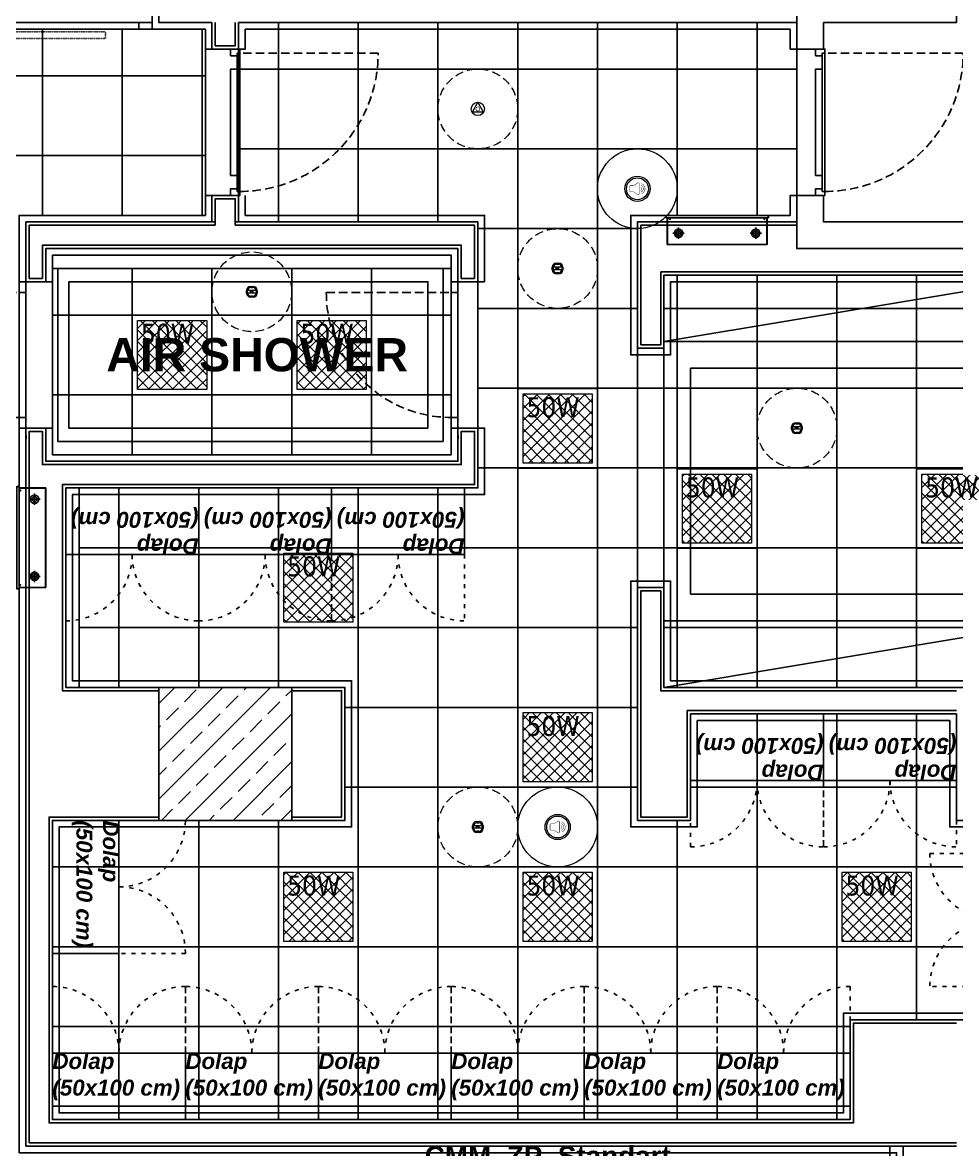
# Model space of a CAD drawing. Header units: centimetres. Extents: x 405564 to 502064, y 46284 to 60634.
# Drawn here: x 483047 to 483750, y 54185 to 55033 of the extents above; entities that cross this region are included whole.
import ezdxf
from ezdxf import colors
from ezdxf.entities.mleader import LeaderData, LeaderLine
from ezdxf.enums import TextEntityAlignment as Align
from ezdxf.math import Vec2, Vec3

# ---------------------------------------------------------------- set-up
doc = ezdxf.new("R2010")
doc.units = ezdxf.units.CM
for name, pattern in [('3+1_3b$0$DASHED', [0.25, 0.125, -0.125]), ('ACAD_ISO03W100', [30, 12, -18]), ('DOT', [0.25, 0, -0.25]), ('HIDDEN', [9.525, 6.35, -3.175])]:
    doc.linetypes.add(name, pattern=pattern)
doc.layers.get('0').update_dxf_attribs({"color": 8, "lineweight": 9})
for name, color, linetype in [('---___EB_draft03_cihazlar', 8, 'Continuous'), ('0-KRCN-ASMATAVAN-130426', 8, 'Continuous'), ('AS_DUV_ALCIPAN_YANGINA-SUYA DAYANIMLI', 8, 'Continuous'), ('AS_DUV_GAZBETON', 8, 'Continuous'), ('AS_DUV_TEMIZ ODA PANELI', 8, 'Continuous'), ('AS_GOR', 8, 'Continuous'), ('AS_GOR_UZAK2', 8, 'Continuous'), ('AS_KAPI_CAM', 8, 'Continuous'), ('AS_KAPI_POZ', 8, 'Continuous'), ('AS_KAPI_SAC', 8, 'Continuous'), ('AS_TA_BETONARME', 5, 'Continuous'), ('AS_TA_TARAMA', 8, 'Continuous'), ('AS_TEFR_CIHAZ', 8, 'Continuous'), ('AS_TEFR_ELK PANO', 8, 'Continuous'), ('AS_TEFR_MEK_YANGIN DOLAP TIP1 STANDART', 8, 'Continuous'), ('AS_TEFR_MOB', 8, 'Continuous'), ('AS_YAZI', 8, 'Continuous'), ('AS_YAZI_ELEKTRIK', 8, 'Continuous')]:
    doc.layers.add(name, color=color, linetype=linetype)
doc.layers.add('0-KRCN-AYDINLATMA-130426', color=8, linetype='Continuous', lineweight=9)
doc.layers.add('0-KRCN-MİMARİ-220526', color=8, linetype='Continuous', lineweight=9)
doc.styles.add('2', font='arial.ttf', dxfattribs={"width": 0.9, "height": 200})
doc.styles.add('Kalin02', font='arialbd.ttf')
doc.styles.add('OLC-50', font='romans.shx', dxfattribs={"width": 0.5, "height": 0.15})
doc.styles.add('OLCU', font='romanstw.shx', dxfattribs={"width": 0.6})
doc.styles.get("Standard").update_dxf_attribs({"font": 'timesi.ttf'})
doc.styles.add('TAHOMA', font='tahoma.ttf')

# ---------------------------------------------------------------- blocks, each defined once
blk = doc.blocks.new('50W 60x60 cm  SIVA ALTI LED ARMATÜR')
at = {"layer": '0-KRCN-AYDINLATMA-130426'}
h = blk.add_hatch(dxfattribs=at)
h.set_pattern_fill('ANSI37', color=256, scale=0.2)
h.paths.add_polyline_path([(-2.6, 2.594), (2.6, 2.594), (2.6, -2.606), (-2.6, -2.606)])
for points in [[(-3, 2.994), (3, 2.994), (3, -3.007), (-3, -3.007)], [(-2.6, 2.594), (2.6, 2.594), (2.6, -2.606), (-2.6, -2.606)]]:
    blk.add_lwpolyline(points, close=True, dxfattribs=at)
at = {"layer": '0-KRCN-AYDINLATMA-130426', "insert": (-2.35, 2.344), "char_height": 1.5, "attachment_point": 1, "style": 'TAHOMA'}
blk.add_mtext_dynamic_manual_height_columns('{\\fTahoma|b0|i0|c162|p34;50W}', width=1.5, gutter_width=1.25, heights=[0], dxfattribs=at)
blk = doc.blocks.new('ABB 6131-21-24-500')
at = {"layer": '0-KRCN-AYDINLATMA-130426'}
for p, q in [((-4.01, -1), (-4.01, 1)), ((3.2, 0.99), (-3.19, 0.99)), ((-3.19, -0.84), (-3.19, 0.76)), ((-1.01, 4), (0.99, 4)), ((-1.01, -0.92), (-1.01, 0.99)), ((-0.8, 3.16), (0.8, 3.16)), ((0.97, -0.92), (0.97, 0.99)), ((3.2, 0.76), (3.2, -0.84)), ((3.99, 1), (3.99, -1)), ((3.2, -0.92), (-3.19, -0.92)), ((0.99, -4), (-1.01, -4)), ((0.8, -3.23), (-0.8, -3.23))]:
    blk.add_line(p, q, dxfattribs=at)
at = {"layer": '0-KRCN-AYDINLATMA-130426', "linetype": 'HIDDEN'}
blk.add_circle((0, 0), 30, dxfattribs=at)
at = {"layer": '0-KRCN-AYDINLATMA-130426'}
for centre, radius in [((-0.53, 0), 0.0887), ((0, 0), 0.16), ((0.52, 0), 0.0887)]:
    blk.add_circle(centre, radius, dxfattribs=at)
for centre, radius, start, end in [((-1.01, 1), 3, 90, 180), ((-0.8, 0.76), 2.4, 90, 180), ((0.8, 0.76), 2.4, 0, 90), ((0.99, 1), 3, 0, 90), ((-1.01, -1), 3, 180, 270), ((-0.8, -0.84), 2.4, 180, 270), ((0.8, -0.84), 2.4, 270, 0), ((0.99, -1), 3, 270, 0)]:
    blk.add_arc(centre, radius, start, end, dxfattribs=at)
blk = doc.blocks.new('ABB 6131-31-24-500')
at = {"layer": '0-KRCN-AYDINLATMA-130426'}
for p, q in [((-4.01, -0.97), (-4.01, 1.04)), ((3.23, 1.03), (-3.19, 1.03)), ((-3.19, -0.8), (-3.19, 0.8)), ((-1, 4.05), (1, 4.05)), ((-1, -0.89), (-1, 1.03)), ((-0.78, 3.21), (0.82, 3.21)), ((0.99, -0.89), (0.99, 1.03)), ((3.23, 0.8), (3.23, -0.8)), ((4.01, 1.04), (4.01, -0.97)), ((3.23, -0.89), (-3.19, -0.89)), ((1, -3.98), (-1, -3.98)), ((0.82, -3.21), (-0.78, -3.21))]:
    blk.add_line(p, q, dxfattribs=at)
at = {"layer": '0-KRCN-AYDINLATMA-130426', "linetype": 'HIDDEN'}
blk.add_circle((0.01, 0.03), 30, dxfattribs=at)
at = {"layer": '0-KRCN-AYDINLATMA-130426'}
for centre, radius in [((-0.52, 0.03), 0.089), ((0.01, 0.03), 0.16), ((0.53, 0.03), 0.089)]:
    blk.add_circle(centre, radius, dxfattribs=at)
for centre, radius, start, end in [((-1, 1.04), 3.01, 90, 180), ((-0.78, 0.8), 2.41, 90, 180), ((0.82, 0.8), 2.41, 0, 90), ((1, 1.04), 3.01, 0, 90), ((-1, -0.97), 3.01, 180, 270), ((-0.78, -0.8), 2.41, 180, 270), ((0.82, -0.8), 2.41, 270, 0), ((1, -0.97), 3.01, 270, 0)]:
    blk.add_arc(centre, radius, start, end, dxfattribs=at)
blk = doc.blocks.new('AST-OD-OD')
at = {"layer": '0-KRCN-AYDINLATMA-130426'}
for p, q in [((0.31, 5), (-4.02, -2.5)), ((4.64, -2.5), (0.31, 5)), ((4.64, -2.5), (-4.02, -2.5))]:
    blk.add_line(p, q, dxfattribs=at)
at = {"layer": '0-KRCN-AYDINLATMA-130426', "linetype": 'HIDDEN'}
blk.add_circle((0.31, 0), 30, dxfattribs=at)
at = {"layer": '0-KRCN-AYDINLATMA-130426'}
blk.add_circle((0.31, 0), 5, dxfattribs=at)
at = {"layer": '0-KRCN-AYDINLATMA-130426', "style": '2'}
blk.add_text('O', height=3.43, dxfattribs=at).set_placement((0.31, 0), align=Align.MIDDLE)
blk = doc.blocks.new('ASMA TAVA TİPİ HOPARLÖR')
at = {"layer": '0-KRCN-AYDINLATMA-130426', "const_width": 0.317}
blk.add_lwpolyline([(0.27, -4.41, 0.598176), (1.25, -3.88), (1.25, 3.88, 0.598176), (0.27, 4.41), (-2.7, 2.45, -0.147433), (-3.05, 2.34), (-5.09, 2.34, 0.414214), (-5.72, 1.71), (-5.72, -1.71, 0.414214), (-5.09, -2.34), (-3.05, -2.34, -0.147433), (-2.7, -2.45)], format="xyb", close=True, dxfattribs=at)
for points in [[(2.41, 1.29, -0.601398), (2.41, -1.29)], [(2.8, 2.51, -0.658812), (2.8, -2.51)], [(3.19, 3.72, -0.680488), (3.19, -3.72)]]:
    blk.add_lwpolyline(points, format="xyb", dxfattribs=at)
at = {"layer": '0-KRCN-AYDINLATMA-130426'}
blk.add_circle((0, 0), 30, dxfattribs=at)
at = {"layer": '0-KRCN-AYDINLATMA-130426', "ltscale": 0.1}
for radius in [9.5, 8.23]:
    blk.add_circle((0, 0), radius, dxfattribs=at)
blk = doc.blocks.new('G$C546873DE')
at = {"layer": '0-KRCN-AYDINLATMA-130426'}
for name, p in [('AST-OD-OD', (12825.37, 7833.55)), ('ASMA TAVA TİPİ HOPARLÖR', (12945.68, 7773.55)), ('ABB 6131-21-24-500', (12885.68, 7713.55)), ('ABB 6131-21-24-500', (12655.68, 7696.05)), ('ABB 6131-21-24-500', (13065.69, 7593.55)), ('ABB 6131-31-24-500', (12825.67, 7293.51)), ('ASMA TAVA TİPİ HOPARLÖR', (12885.68, 7293.56))]:
    blk.add_blockref(name, p, dxfattribs=at)
at = {"layer": '0-KRCN-AYDINLATMA-130426', "xscale": 10, "yscale": 10, "zscale": 10}
for p in [(12595.68, 7648.6), (12715.68, 7648.6), (12885.67, 7593.34), (13005.56, 7533.02), (13185.56, 7533.02), (12705.68, 7473.62), (12885.68, 7353.62), (12705.68, 7233.6), (12885.68, 7233.62), (13125.68, 7233.6)]:
    blk.add_blockref('50W 60x60 cm  SIVA ALTI LED ARMATÜR', p, dxfattribs=at)
blk = doc.blocks.new('CMM (Zeiss Prismo-Standart)')
at = {"layer": '---___EB_draft03_cihazlar'}
h = blk.add_hatch(dxfattribs=at)
h.set_pattern_fill('ANSI31', color=1, scale=5)
h.paths.add_polyline_path([(238638.66, -44049.17), (238638.66, -43869.17), (238918.66, -43869.17), (238918.66, -44049.17)])
at = {"layer": '---___EB_draft03_cihazlar', "color": 1, "linetype": '3+1_3b$0$DASHED', "ltscale": 150}
blk.add_lwpolyline([(238603.66, -44104.17), (238603.66, -43814.17), (238953.66, -43814.17), (238953.66, -44104.17), (238603.66, -44104.17)], dxfattribs=at)
at = {"layer": '---___EB_draft03_cihazlar', "color": 1, "const_width": 5}
blk.add_lwpolyline([(238638.66, -43869.17), (238638.66, -44049.17)], dxfattribs=at)
at = {"layer": '---___EB_draft03_cihazlar', "color": 1}
blk.add_lwpolyline([(238638.66, -44049.17), (238638.66, -43869.17), (238918.66, -43869.17), (238918.66, -44049.17), (238638.66, -44049.17)], dxfattribs=at)
at = {"layer": '---___EB_draft03_cihazlar', "insert": (238603.66, -43814.17), "char_height": 15, "attachment_point": 1, "style": 'Kalin02'}
blk.add_mtext_dynamic_manual_height_columns('CMM_ZP_Standart', width=588.2143, gutter_width=750, heights=[89.27], dxfattribs=at)
blk = doc.blocks.new('A.9_cihazlar')
at = {"layer": '---___EB_draft03_cihazlar'}
blk.add_blockref('CMM (Zeiss Prismo-Standart)', (-239053.66, 45869.17), dxfattribs=at)
blk = doc.blocks.new('dolap-1')
at = {"layer": 'AS_TEFR_MOB'}
blk.add_lwpolyline([(17626.9, 8006.67), (17676.9, 8006.67), (17676.9, 8106.67), (17626.9, 8106.67)], close=True, dxfattribs=at)
at = {"layer": 'AS_TEFR_MOB', "linetype": 'ACAD_ISO03W100', "ltscale": 0.25}
blk.add_lwpolyline([(17676.9, 8106.67), (17726.9, 8106.67, -0.414214), (17676.9, 8056.67, -0.414214), (17726.9, 8006.67), (17676.9, 8006.67)], format="xyb", dxfattribs=at)
at = {"layer": 'AS_TEFR_MOB', "ltscale": 200, "insert": (17676.9, 8106.67), "char_height": 12, "attachment_point": 1, "rotation": 270, "style": 'Kalin02'}
blk.add_mtext_dynamic_manual_height_columns('{\\fSwis721 BT|b1|i1|c162|p34;Dolap \\P(50x100 cm)}', width=590.7316, gutter_width=750, heights=[137.08], dxfattribs=at)
blk = doc.blocks.new('OPK-temizoda-panel-00')
at = {"layer": 'AS_DUV_TEMIZ ODA PANELI'}
for points in [[(4445, -1755), (5155, -1755), (5155, -1645), (4555, -1645), (4555, -55), (8045, -55), (8045, -1645), (7445, -1645), (7445, -1755), (7485, -1755), (7485, -1770), (7490, -1770), (7490, -1750), (7450, -1750), (7450, -1650), (8050, -1650), (8050, -50), (4550, -50)], [(7510, -1880), (7510, -1900), (7690, -1900), (7690, -1945), (7695, -1945)], [(7515, -1880), (7515, -1895), (7695, -1895), (7695, -1945)], [(8130, -2250), (7830, -2250), (7830, -2175), (7810, -2175), (7810, -2350), (7850, -2350), (7850, -2270), (8050, -2270), (8050, -2350)], [(8130, -2500), (7970, -2500), (7970, -2575), (7370, -2575), (7370, -2350), (7590, -2350), (7590, -2250), (7380, -2250), (7380, -2100), (7690, -2100), (7690, -2055), (7695, -2055), (7695, -2105), (7385, -2105), (7385, -2245), (7595, -2245), (7595, -2355), (7375, -2355), (7375, -2570), (7965, -2570), (7965, -2495), (8125, -2495)], [(8125, -2355), (8045, -2355), (8045, -2275), (7855, -2275), (7855, -2355), (7805, -2355), (7805, -2170), (7835, -2170), (7835, -2245), (8125, -2245)]]:
    blk.add_lwpolyline(points, dxfattribs=at)
for points in [[(7930, -1770), (7930, -1750), (7510, -1750), (7510, -1770), (7515, -1770), (7515, -1755), (7925, -1755), (7925, -1770)], [(7490, -1880), (7490, -1900), (7350, -1900), (7350, -1945), (7345, -1945), (7345, -1895), (7485, -1895), (7485, -1880)], [(8125, -2010), (8125, -1945), (7835, -1945), (7835, -2000), (7805, -2000), (7805, -1895), (7925, -1895), (7925, -1880), (7930, -1880), (7930, -1900), (7810, -1900), (7810, -1995), (7830, -1995), (7830, -1940), (8130, -1940), (8130, -2010)], [(7370, -1925), (7670, -1925), (7670, -1945), (7675, -1945), (7675, -1920), (7365, -1920), (7365, -1945), (7370, -1945)], [(7145, -2880), (7145, -4600), (7550, -4600), (7550, -4680), (8010, -4680), (8010, -2595), (7350, -2595), (7350, -2055), (7345, -2055), (7345, -2600), (8005, -2600), (8005, -4675), (7555, -4675), (7555, -4595), (7150, -4595), (7150, -2875), (7100, -2875), (7100, -4720), (7105, -4720), (7105, -2880)], [(7370, -2055), (7365, -2055), (7365, -2080), (7675, -2080), (7675, -2055), (7670, -2055), (7670, -2075), (7370, -2075)]]:
    blk.add_lwpolyline(points, close=True, dxfattribs=at)
blk = doc.blocks.new('_Dot')
at = {"color": 0, "linetype": 'ByBlock', "lineweight": -2}
blk.add_line((-0.5, 0), (-1, 0), dxfattribs=at)
at = {"color": 0, "linetype": 'ByBlock', "const_width": 0.5}
blk.add_lwpolyline([(-0.25, 0, 1), (0.25, 0, 1)], format="xyb", close=True, dxfattribs=at)
blk = doc.blocks.new('YANGIN DOLAP TIP1 75X100X20 PLAN')
blk.add_wipeout([(0, -22), (38.28, -22), (38.36, -21.98), (38.44, -21.94), (38.48, -21.86), (38.5, -21.78), (38.5, -20.22), (38.48, -20.14), (38.44, -20.06), (38.36, -20.02), (38.28, -20), (37.5, -20), (37.5, 0), (0, 0), (-37.5, 0), (-37.5, -20), (-38.28, -20), (-38.36, -20.02), (-38.44, -20.06), (-38.48, -20.14), (-38.5, -20.22), (-38.5, -21.78), (-38.48, -21.86), (-38.44, -21.94), (-38.36, -21.98), (-38.28, -22)])
for p, q in [((-29, -4.25), (-29, -12.75)), ((29, -4.25), (29, -12.75)), ((-24.75, -8.5), (-33.25, -8.5)), ((24.75, -8.5), (33.25, -8.5)), ((37.5, -20), (-37.5, -20))]:
    blk.add_line(p, q)
blk.add_lwpolyline([(37.5, 0), (-37.5, 0), (-37.5, -20), (-35.38, -20), (-35.38, -18.8), (-35.5, -18.8), (-35.5, -19.88), (-37.38, -19.88), (-37.38, -0.12), (37.38, -0.12), (37.38, -19.88), (35.5, -19.88), (35.5, -18.8), (35.38, -18.8), (35.38, -20), (37.5, -20)], close=True)
blk.add_lwpolyline([(-37.5, -20), (-38.28, -20, 0.414214), (-38.5, -20.22), (-38.5, -21.78, 0.414214), (-38.28, -22), (38.28, -22, 0.414214), (38.5, -21.78), (38.5, -20.22, 0.414214), (38.28, -20), (37.5, -20), (37.5, -20.12), (38.28, -20.12, -0.414214), (38.38, -20.22), (38.38, -21.78, -0.414214), (38.28, -21.88), (-38.28, -21.88, -0.414214), (-38.38, -21.78), (-38.38, -20.22, -0.414214), (-38.28, -20.12), (-37.5, -20.12)], format="xyb", close=True)
for centre, radius in [((-29, -8.5), 3.15), ((-29, -8.5), 1.85), ((29, -8.5), 3.15), ((29, -8.5), 1.85)]:
    blk.add_circle(centre, radius)
blk = doc.blocks.new('*U606')
at = {"color": 0}
for p, q in [((130, 0), (10, 0)), ((480, 0), (360, 0)), ((10, -5), (130, -5)), ((360, -5), (480, -5))]:
    blk.add_line(p, q, dxfattribs=at)
for points in [[(0, 0), (0, -5), (10, -5), (10, 0)], [(130, 0), (130, -5), (140, -5), (140, 0)], [(350, 0), (350, -5), (360, -5), (360, 0)], [(480, 0), (480, -5), (490, -5), (490, 0)]]:
    blk.add_lwpolyline(points, close=True, dxfattribs=at)
at = {"style": 'OLCU', "width": 0.45, "flags": 1}
for tag, p in [('C-ICI-CNO', (15, -80)), ('C-DIVISYON1', (15, -105)), ('C-BOSLUK', (15, -130)), ('C-DIVISYON2', (15, -155))]:
    blk.add_attdef(tag, text='', height=20, dxfattribs=at).set_placement(p, align=Align.MIDDLE_LEFT)
at = {"color": 0, "style": 'OLCU', "width": 0.5, "flags": 1}
for tag, p in [('C-REZ1', (15, -215)), ('C-REZ2', (15, -240))]:
    blk.add_attdef(tag, text='', height=17.5, dxfattribs=at).set_placement(p, align=Align.MIDDLE_LEFT)
at = {"layer": 'AS_KAPI_POZ', "style": 'OLC-50', "width": 0.5}
blk.add_attdef('C-NO', text='', height=8, rotation=90, dxfattribs=at).set_placement((10, 5), align=Align.TOP_LEFT)
at = {"layer": 'AS_KAPI_POZ', "style": 'OLCU', "width": 0.45}
for tag, p in [('POZ+GEN-C', (50, 15)), ('YUK-C', (50, -20))]:
    blk.add_attdef(tag, text='', height=20, dxfattribs=at).set_placement(p, align=Align.MIDDLE_CENTER)
blk = doc.blocks.new('*U626')
for p, q in [((-30, -17), (65, -17)), ((65, -22), (-30, -22)), ((240, -17), (145, -17)), ((145, -22), (240, -22))]:
    blk.add_line(p, q)
for points in [[(5, -15), (0, -15), (0, -10), (5, -10)], [(205, -15), (210, -15), (210, -10), (205, -10)], [(-30, -22), (-35, -22), (-35, -17), (-30, -17)], [(70, -22), (65, -22), (65, -17), (70, -17)], [(140, -22), (145, -22), (145, -17), (140, -17)], [(240, -22), (245, -22), (245, -17), (240, -17)]]:
    blk.add_lwpolyline(points, close=True)
at = {"linetype": 'DOT'}
for points in [[(-35, -22), (-105, -22), (-105, -17), (-35, -17)], [(245, -22), (315, -22), (315, -17), (245, -17)]]:
    blk.add_lwpolyline(points, close=True, dxfattribs=at)
at = {"color": 3, "style": 'OLCU', "width": 0.5, "flags": 1}
for tag, p in [('K-DIVISYON', (-80, -85)), ('K-PBAR', (105, -85)), ('K-KAPITIP', (-80, -335))]:
    blk.add_attdef(tag, p, '', height=17.5, dxfattribs=at)
at = {"color": 5, "true_color": 0x0505ff, "style": 'OLCU', "width": 0.5, "flags": 1}
for tag, p in [('K-NEREDEN-NO', (-80, -110)), ('K-NEREYE-NO', (-80, -185)), ('K-DUVARTIP', (-80, -285)), ('K-ACILISYON', (-80, -310))]:
    blk.add_attdef(tag, p, '', height=17.5, dxfattribs=at)
at = {"color": 1, "true_color": 0xfa0000, "style": 'OLCU', "width": 0.5, "flags": 1}
for tag, p in [('K-IZLENEBILIRLIK', (105, -110)), ('K-TEKMELIK', (105, -135)), ('K-KONTROLTIPNEREDEN', (-80, -160)), ('K-BAND', (105, -160)), ('K-MENFEZ', (105, -210)), ('K-KONTROLTIPNEREYE', (-80, -235)), ('K-PENCERE', (105, -235)), ('K-KILITTIP', (-80, -260)), ('K-NOT-AS-MIMARI1', (105, -285)), ('K-NOT-ELEKTRIK', (105, -335)), ('K-NOT-YANGIN', (105, -360)), ('K-ACMAKAPAMASISTEMI', (-80, -385)), ('K-NOT-ISLETME', (105, -385)), ('K-YANGIN', (-80, -435))]:
    blk.add_attdef(tag, p, '', height=17.5, dxfattribs=at)
at = {"color": 220, "true_color": 0xf113d4, "style": 'OLCU', "width": 0.5, "flags": 1}
for tag, p in [('K-NEREDEN-AD', (-80, -135)), ('K-NEREYE-AD', (-80, -210))]:
    blk.add_attdef(tag, p, '', height=17.5, dxfattribs=at)
at = {"color": 0, "style": 'OLCU', "width": 0.5, "flags": 1}
for tag, p in [('K-TAMACILIRLIK', (105, -185)), ('K-NOT-AS-MIMARI2', (105, -310)), ('K-KASATIP', (-80, -360)), ('K-KURSUN', (-80, -410))]:
    blk.add_attdef(tag, p, '', height=17.5, dxfattribs=at)
at = {"color": 252, "style": 'OLCU', "width": 0.5, "flags": 1}
for tag, p in [('K-REZ1', (105, -435)), ('K-REZ2', (105, -460)), ('K-REZ3', (105, -485)), ('K-REZ4', (105, -510)), ('K-REZ5', (105, -535))]:
    blk.add_attdef(tag, p, '', height=17.5, dxfattribs=at)
at = {"layer": 'AS_KAPI_POZ', "style": 'OLCU', "width": 0.45}
for tag, p in [('YUK', (105, 23)), ('POZ+GEN', (105, -17))]:
    blk.add_attdef(tag, text='', height=20, dxfattribs=at).set_placement(p, align=Align.MIDDLE_CENTER)
at = {"layer": 'AS_KAPI_POZ', "color": 251, "style": 'OLCU', "width": 0.45, "flags": 1}
blk.add_attdef('K-DUVAR(CM)', text='', height=6, dxfattribs=at).set_placement((-5, -7.5), align=Align.MIDDLE_RIGHT)
at = {"layer": 'AS_KAPI_POZ', "style": 'OLCU', "width": 0.5}
blk.add_attdef('K-NO', text='', height=8, rotation=90, dxfattribs=at).set_placement((0, -26), align=Align.TOP_LEFT)
blk = doc.blocks.new('*U641')
at = {"color": 0, "linetype": 'HIDDEN', "lineweight": -2}
blk.add_line((3, 105), (3, 1), dxfattribs=at)
at = {"color": 0, "lineweight": -2}
for points in [[(-2, 0), (0, 0), (0, 1), (3, 1), (3, -1), (5, -1), (5, -6), (0, -6), (0, -25)], [(112, 0), (110, 0), (110, 1), (107, 1), (107, -1), (105, -1), (105, -6), (110, -6), (110, -25)], [(15, -1), (15, -6), (95, -6), (95, -1)]]:
    blk.add_lwpolyline(points, dxfattribs=at)
blk.add_lwpolyline([(0, 1), (0, 0)])
blk.add_lwpolyline([(3, 1), (3, -1), (107, -1), (107, 1)], close=True, dxfattribs=at)
at = {"color": 0, "linetype": 'HIDDEN', "lineweight": -2}
blk.add_arc((3, 1), 104, 360, 90, dxfattribs=at)
at = {"color": 3, "style": 'OLCU', "width": 0.5, "flags": 1}
for tag, p in [('K-DIVISYON', (-80, -95)), ('K-PBAR', (105, -95)), ('K-KAPITIP', (-80, -345))]:
    blk.add_attdef(tag, p, '', height=17.5, dxfattribs=at)
at = {"color": 5, "true_color": 0x0505ff, "style": 'OLCU', "width": 0.5, "flags": 1}
for tag, p in [('K-NEREDEN-NO', (-80, -120)), ('K-NEREYE-NO', (-80, -195)), ('K-DUVARTIP', (-80, -295)), ('K-ACILISYON', (-80, -320))]:
    blk.add_attdef(tag, p, '', height=17.5, dxfattribs=at)
at = {"color": 1, "true_color": 0xfa0000, "style": 'OLCU', "width": 0.5, "flags": 1}
for tag, p in [('K-IZLENEBILIRLIK', (105, -120)), ('K-TEKMELIK', (105, -145)), ('K-KONTROLTIPNEREDEN', (-80, -170)), ('K-BAND', (105, -170)), ('K-MENFEZ', (105, -220)), ('K-KONTROLTIPNEREYE', (-80, -245)), ('K-PENCERE', (105, -245)), ('K-KILITTIP', (-80, -270)), ('K-NOT-AS-MIMARI1', (105, -295)), ('K-NOT-ELEKTRIK', (105, -345)), ('K-NOT-YANGIN', (105, -370)), ('K-ACMAKAPAMASISTEMI', (-80, -395)), ('K-NOT-ISLETME', (105, -395)), ('K-YANGIN', (-80, -445))]:
    blk.add_attdef(tag, p, '', height=17.5, dxfattribs=at)
at = {"color": 220, "true_color": 0xf113d4, "style": 'OLCU', "width": 0.5, "flags": 1}
for tag, p in [('K-NEREDEN-AD', (-80, -145)), ('K-NEREYE-AD', (-80, -220))]:
    blk.add_attdef(tag, p, '', height=17.5, dxfattribs=at)
at = {"color": 0, "style": 'OLCU', "width": 0.5, "flags": 1}
for tag, p in [('K-TAMACILIRLIK', (105, -195)), ('K-NOT-AS-MIMARI2', (105, -320)), ('K-KASATIP', (-80, -370)), ('K-KURSUN', (-80, -420))]:
    blk.add_attdef(tag, p, '', height=17.5, dxfattribs=at)
at = {"color": 252, "style": 'OLCU', "width": 0.5, "flags": 1}
for tag, p in [('K-REZ1', (105, -445)), ('K-REZ2', (105, -470)), ('K-REZ3', (105, -495)), ('K-REZ4', (105, -520)), ('K-REZ5', (105, -545))]:
    blk.add_attdef(tag, p, '', height=17.5, dxfattribs=at)
at = {"layer": 'AS_KAPI_POZ', "style": 'OLCU', "width": 0.45}
for tag, p in [('POZ+GEN', (55, 16.5)), ('YUK', (55, -21.5))]:
    blk.add_attdef(tag, text='', height=20, dxfattribs=at).set_placement(p, align=Align.MIDDLE_CENTER)
at = {"layer": 'AS_KAPI_POZ', "style": 'OLCU', "width": 0.5}
blk.add_attdef('K-NO', text='', height=8, rotation=90, dxfattribs=at).set_placement((6, 3), align=Align.TOP_LEFT)
at = {"layer": 'AS_KAPI_POZ', "color": 251, "style": 'OLCU', "width": 0.45}
blk.add_attdef('K-DUVAR(CM)', text='', height=6, dxfattribs=at).set_placement((-5, -5), align=Align.MIDDLE_RIGHT)
blk = doc.blocks.new('*U642')
at = {"color": 0, "linetype": 'HIDDEN', "lineweight": -2}
blk.add_line((3, 105), (3, 1), dxfattribs=at)
at = {"color": 0, "lineweight": -2}
for points in [[(-2, 0), (0, 0), (0, 1), (3, 1), (3, -1), (5, -1), (5, -6), (0, -6), (0, -20)], [(112, 0), (110, 0), (110, 1), (107, 1), (107, -1), (105, -1), (105, -6), (110, -6), (110, -20)], [(15, -1), (15, -6), (95, -6), (95, -1)]]:
    blk.add_lwpolyline(points, dxfattribs=at)
blk.add_lwpolyline([(0, 1), (0, 0)])
blk.add_lwpolyline([(3, 1), (3, -1), (107, -1), (107, 1)], close=True, dxfattribs=at)
at = {"color": 0, "linetype": 'HIDDEN', "lineweight": -2}
blk.add_arc((3, 1), 104, 360, 90, dxfattribs=at)
at = {"color": 3, "style": 'OLCU', "width": 0.5, "flags": 1}
for tag, p in [('K-DIVISYON', (-80, -95)), ('K-PBAR', (105, -95)), ('K-KAPITIP', (-80, -345))]:
    blk.add_attdef(tag, p, '', height=17.5, dxfattribs=at)
at = {"color": 5, "true_color": 0x0505ff, "style": 'OLCU', "width": 0.5, "flags": 1}
for tag, p in [('K-NEREDEN-NO', (-80, -120)), ('K-NEREYE-NO', (-80, -195)), ('K-DUVARTIP', (-80, -295)), ('K-ACILISYON', (-80, -320))]:
    blk.add_attdef(tag, p, '', height=17.5, dxfattribs=at)
at = {"color": 1, "true_color": 0xfa0000, "style": 'OLCU', "width": 0.5, "flags": 1}
for tag, p in [('K-IZLENEBILIRLIK', (105, -120)), ('K-TEKMELIK', (105, -145)), ('K-KONTROLTIPNEREDEN', (-80, -170)), ('K-BAND', (105, -170)), ('K-MENFEZ', (105, -220)), ('K-KONTROLTIPNEREYE', (-80, -245)), ('K-PENCERE', (105, -245)), ('K-KILITTIP', (-80, -270)), ('K-NOT-AS-MIMARI1', (105, -295)), ('K-NOT-ELEKTRIK', (105, -345)), ('K-NOT-YANGIN', (105, -370)), ('K-ACMAKAPAMASISTEMI', (-80, -395)), ('K-NOT-ISLETME', (105, -395)), ('K-YANGIN', (-80, -445))]:
    blk.add_attdef(tag, p, '', height=17.5, dxfattribs=at)
at = {"color": 220, "true_color": 0xf113d4, "style": 'OLCU', "width": 0.5, "flags": 1}
for tag, p in [('K-NEREDEN-AD', (-80, -145)), ('K-NEREYE-AD', (-80, -220))]:
    blk.add_attdef(tag, p, '', height=17.5, dxfattribs=at)
at = {"color": 0, "style": 'OLCU', "width": 0.5, "flags": 1}
for tag, p in [('K-TAMACILIRLIK', (105, -195)), ('K-NOT-AS-MIMARI2', (105, -320)), ('K-KASATIP', (-80, -370)), ('K-KURSUN', (-80, -420))]:
    blk.add_attdef(tag, p, '', height=17.5, dxfattribs=at)
at = {"color": 252, "style": 'OLCU', "width": 0.5, "flags": 1}
for tag, p in [('K-REZ1', (105, -445)), ('K-REZ2', (105, -470)), ('K-REZ3', (105, -495)), ('K-REZ4', (105, -520)), ('K-REZ5', (105, -545))]:
    blk.add_attdef(tag, p, '', height=17.5, dxfattribs=at)
at = {"layer": 'AS_KAPI_POZ', "style": 'OLCU', "width": 0.45}
for tag, p in [('POZ+GEN', (55, 16.5)), ('YUK', (55, -21.5))]:
    blk.add_attdef(tag, text='', height=20, dxfattribs=at).set_placement(p, align=Align.MIDDLE_CENTER)
at = {"layer": 'AS_KAPI_POZ', "style": 'OLCU', "width": 0.5}
blk.add_attdef('K-NO', text='', height=8, rotation=90, dxfattribs=at).set_placement((6, 3), align=Align.TOP_LEFT)
at = {"layer": 'AS_KAPI_POZ', "color": 251, "style": 'OLCU', "width": 0.45}
blk.add_attdef('K-DUVAR(CM)', text='', height=6, dxfattribs=at).set_placement((-5, -5), align=Align.MIDDLE_RIGHT)
blk = doc.blocks.new('*U666')
at = {"color": 0, "linetype": 'HIDDEN', "lineweight": -2}
blk.add_line((102, 94), (102, 0), dxfattribs=at)
at = {"color": 0, "lineweight": -2}
for points in [[(0, 0), (8, 0), (8, -5), (0, -5), (0, 0)], [(102, 0), (102, -5), (8, -5), (8, 0)], [(110, 0), (102, 0), (102, -5), (110, -5), (110, 0)]]:
    blk.add_lwpolyline(points, close=True, dxfattribs=at)
at = {"color": 0, "linetype": 'HIDDEN', "lineweight": -2}
blk.add_arc((102, 0), 94, 90, 180, dxfattribs=at)
at = {"color": 3, "style": 'OLCU', "width": 0.5, "flags": 1}
for tag, p in [('K-DIVISYON', (-80, -85)), ('K-PBAR', (105, -85)), ('K-KAPITIP', (-80, -335))]:
    blk.add_attdef(tag, p, '', height=17.5, dxfattribs=at)
at = {"color": 5, "true_color": 0x0505ff, "style": 'OLCU', "width": 0.5, "flags": 1}
for tag, p in [('K-NEREDEN-NO', (-80, -110)), ('K-NEREYE-NO', (-80, -185)), ('K-DUVARTIP', (-80, -285)), ('K-ACILISYON', (-80, -310))]:
    blk.add_attdef(tag, p, '', height=17.5, dxfattribs=at)
at = {"color": 1, "true_color": 0xfa0000, "style": 'OLCU', "width": 0.5, "flags": 1}
for tag, p in [('K-IZLENEBILIRLIK', (105, -110)), ('K-TEKMELIK', (105, -135)), ('K-KONTROLTIPNEREDEN', (-80, -160)), ('K-BAND', (105, -160)), ('K-MENFEZ', (105, -210)), ('K-KONTROLTIPNEREYE', (-80, -235)), ('K-PENCERE', (105, -235)), ('K-KILITTIP', (-80, -260)), ('K-NOT-AS-MIMARI1', (105, -285)), ('K-NOT-ELEKTRIK', (105, -335)), ('K-NOT-YANGIN', (105, -360)), ('K-ACMAKAPAMASISTEMI', (-80, -385)), ('K-NOT-ISLETME', (105, -385)), ('K-YANGIN', (-80, -435))]:
    blk.add_attdef(tag, p, '', height=17.5, dxfattribs=at)
at = {"color": 220, "true_color": 0xf113d4, "style": 'OLCU', "width": 0.5, "flags": 1}
for tag, p in [('K-NEREDEN-AD', (-80, -135)), ('K-NEREYE-AD', (-80, -210))]:
    blk.add_attdef(tag, p, '', height=17.5, dxfattribs=at)
at = {"color": 0, "style": 'OLCU', "width": 0.5, "flags": 1}
for tag, p in [('K-TAMACILIRLIK', (105, -185)), ('K-NOT-AS-MIMARI2', (105, -310)), ('K-KASATIP', (-80, -360)), ('K-KURSUN', (-80, -410))]:
    blk.add_attdef(tag, p, '', height=17.5, dxfattribs=at)
at = {"color": 252, "style": 'OLCU', "width": 0.5, "flags": 1}
for tag, p in [('K-REZ1', (105, -435)), ('K-REZ2', (105, -460)), ('K-REZ3', (105, -485)), ('K-REZ4', (105, -510)), ('K-REZ5', (105, -535))]:
    blk.add_attdef(tag, p, '', height=17.5, dxfattribs=at)
at = {"layer": 'AS_KAPI_POZ', "style": 'OLCU', "width": 0.45}
for tag, p in [('POZ+GEN', (60, 18.5)), ('YUK', (60, -21.5))]:
    blk.add_attdef(tag, text='', height=20, dxfattribs=at).set_placement(p, align=Align.MIDDLE_CENTER)
at = {"layer": 'AS_KAPI_POZ', "style": 'OLCU', "width": 0.5}
blk.add_attdef('K-NO', text='', height=8, rotation=90, dxfattribs=at).set_placement((83, 5), align=Align.TOP_LEFT)
at = {"layer": 'AS_KAPI_POZ', "color": 251, "style": 'OLCU', "width": 0.45}
blk.add_attdef('K-DUVAR(CM)', text='', height=6, dxfattribs=at).set_placement((-5, -5), align=Align.MIDDLE_RIGHT)
blk = doc.blocks.new('ELK PANO YERLESIMI TEMIZ ODA')
at = {"layer": 'AS_YAZI_ELEKTRIK'}
ml = blk.add_multileader_mtext('Standard', dxfattribs=at)
ml.set_content('{\\fArial|b0|i0|c162|p34;Elk.Pano Yeri}', color=256)
ml.set_leader_properties()
ml.set_arrow_properties(name='DOT')
ml.build(insert=Vec2(0, 0))
ml.multileader.update_dxf_attribs({"arrow_head_size": 8, "scale": 4})
ctx = ml.context
ctx.base_point, ctx.scale, ctx.char_height, ctx.arrow_head_size, ctx.landing_gap_size, ctx.plane_origin = Vec3(6869.28, 69.54), 4, 16, 8, 8, Vec3(6703.9, 725.2)
notes = []
notes.append((ctx, [(0, (1, 1, 0), (6841.38, 69.54), (1, 0), 27.9, [(1, [(6841.38, 5), (6741.38, 5)], 0, [])])]))
ctx.mtext.insert, ctx.mtext.width, ctx.mtext.flow_direction = Vec3(6877.28, 77.67), 143.0802, 5
for ctx, leaders in notes:
    for number, flags, end, landing, length, lines in leaders:
        leader = LeaderData()
        leader.index, (leader.has_last_leader_line, leader.has_dogleg_vector, leader.attachment_direction) = number, flags
        leader.last_leader_point, leader.dogleg_vector, leader.dogleg_length = Vec3(end), Vec3(landing), length
        for number, points, colour, breaks in lines:
            line = LeaderLine()
            line.index, line.vertices, line.color, line.breaks = number, Vec3.list(points), colors.encode_raw_color(colour), breaks
            leader.lines.append(line)
        ctx.leaders.append(leader)
blk = doc.blocks.new('A$C6A10306C')
at = {"layer": 'AS_TA_TARAMA'}
h = blk.add_hatch(dxfattribs=at)
h.set_pattern_fill('ANSI33', color=256, scale=4, angle=180)
h.set_pattern_definition([(225, (17560.68, -7819.299), (17.96051, -17.96051), []), (225, (17542.72, -7819.299), (17.96051, -17.96051), [12.7, -6.35])])
h.paths.add_polyline_path([(12585.68, -6101.45), (12685.68, -6101.45), (12685.68, -6201.45), (12585.68, -6201.45)])
at = {"layer": 'AS_DUV_ALCIPAN_YANGINA-SUYA DAYANIMLI'}
for p, q in [((12948.18, -5753.95), (12948.18, -5843.95)), ((12963.18, -5843.95), (12963.18, -5788.95)), ((12963.18, -5788.95), (13268.18, -5788.95)), ((12948.18, -5843.95), (12963.18, -5843.95))]:
    blk.add_line(p, q, dxfattribs=at)
for points in [[(12645.68, -5601.45), (12645.68, -5621.45), (12625.68, -5621.45), (12625.68, -5601.45)], [(12643.18, -5601.45), (12643.18, -5618.95), (12628.18, -5618.95), (12628.18, -5601.45)], [(13065.68, -5601.45), (12685.68, -5601.45)], [(12645.68, -5751.45), (12645.68, -5731.45), (12625.68, -5731.45), (12625.68, -5751.45)], [(12643.18, -5753.95), (12643.18, -5733.95), (12628.18, -5733.95), (12628.18, -5753.95)], [(12628.18, -5751.45), (12485.68, -5751.45), (12485.68, -5796.45), (12500.68, -5796.45), (12500.68, -5771.45), (12810.68, -5771.45), (12810.68, -5796.45), (12825.68, -5796.45), (12825.68, -5751.45), (12643.18, -5751.45)], [(12628.18, -5753.95), (12488.18, -5753.95), (12488.18, -5793.95), (12498.18, -5793.95), (12498.18, -5768.95), (12813.18, -5768.95), (12813.18, -5793.95), (12823.18, -5793.95)], [(12823.18, -5793.95), (12823.18, -5753.95), (12643.18, -5753.95)], [(13185.68, -6121.45), (12985.68, -6121.45), (12985.68, -6201.45), (12945.68, -6201.45), (12945.68, -6026.45), (12965.68, -6026.45), (12965.68, -6101.45), (13185.68, -6101.45)], [(13185.68, -6118.95), (12983.18, -6118.95), (12983.18, -6198.95), (12948.18, -6198.95), (12948.18, -6028.95), (12963.18, -6028.95), (12963.18, -6103.95), (13185.68, -6103.95)], [(12685.68, -6101.45), (12725.68, -6101.45), (12725.68, -6201.45), (12685.68, -6201.45)], [(12685.68, -6103.95), (12723.18, -6103.95), (12723.18, -6198.95), (12685.68, -6198.95)], [(12585.68, -6198.95), (12503.18, -6198.95), (12503.18, -6428.95), (13108.18, -6428.95), (13108.18, -6353.95), (13185.68, -6353.95)], [(12585.68, -6201.45), (12505.68, -6201.45), (12505.68, -6426.45), (13105.68, -6426.45), (13105.68, -6351.45), (13185.68, -6351.45)]]:
    blk.add_lwpolyline(points, dxfattribs=at)
at = {"layer": 'AS_DUV_GAZBETON'}
for points in [[(13085.68, -5601.45), (13185.68, -5601.45), (13185.68, -5581.45), (13065.68, -5581.45), (13065.68, -5621.45), (13085.68, -5621.45)], [(14185.68, -5751.45), (13085.68, -5751.45), (13085.68, -5731.45), (13065.68, -5731.45), (13065.68, -5771.45), (14165.68, -5771.45), (14165.68, -5861.45), (14185.68, -5861.45)]]:
    blk.add_lwpolyline(points, close=True, dxfattribs=at)
at = {"layer": 'AS_GOR'}
for points in [[(12945.68, -5846.45), (12945.68, -6026.45)], [(12965.68, -5846.45), (12965.68, -6026.45)]]:
    blk.add_lwpolyline(points, dxfattribs=at)
at = {"layer": 'AS_GOR_UZAK2'}
for points in [[(12799.67, -5916.45), (12509.67, -5916.45), (12509.67, -5786.45), (12799.67, -5786.45)], [(12788.08, -5906.45), (12518.08, -5906.45), (12518.08, -5796.45), (12788.08, -5796.45)]]:
    blk.add_lwpolyline(points, close=True, dxfattribs=at)
at = {"layer": 'AS_TA_BETONARME'}
blk.add_lwpolyline([(12585.68, -6101.45), (12685.68, -6101.45), (12685.68, -6201.45), (12585.68, -6201.45)], close=True, dxfattribs=at)
at = {"layer": 'AS_TEFR_CIHAZ'}
for points in [[(12965.68, -5841.45), (13265.68, -5841.45), (13265.68, -5791.45), (12965.68, -5791.45)], [(12985.68, -6031.45), (13245.68, -6031.45), (13245.68, -5861.45), (12985.68, -5861.45)], [(12965.68, -6101.45), (13265.68, -6101.45), (13265.68, -6051.45), (12965.68, -6051.45)]]:
    blk.add_lwpolyline(points, close=True, dxfattribs=at)
for points in [[(12965.68, -5841.45), (13265.68, -5791.45)], [(12965.68, -6101.45), (13265.68, -6051.45)]]:
    blk.add_lwpolyline(points, dxfattribs=at)
at = {"layer": '---___EB_draft03_cihazlar'}
blk.add_blockref('A.9_cihazlar', (13235.68, -8501.45), dxfattribs=at)
blk.add_blockref('OPK-temizoda-panel-00', (5135.68, -3851.45))
at = {"layer": 'AS_KAPI_CAM'}
for name, p in [('*U606', (12090.68, -5601.45)), ('*U626', (12230.68, -5591.45))]:
    blk.add_blockref(name, p, dxfattribs=at)
at = {"layer": 'AS_KAPI_CAM', "rotation": 90}
for p in [(12480.68, -5906.45), (12805.68, -5906.45)]:
    blk.add_blockref('*U666', p, dxfattribs=at).add_auto_attribs({'K-DUVAR(CM)': '-'})
at = {"layer": 'AS_KAPI_SAC', "rotation": 270}
for name, p in [('*U641', (12645.68, -5621.45)), ('*U642', (13085.68, -5621.45))]:
    blk.add_blockref(name, p, dxfattribs=at)
at = {"layer": 'AS_TEFR_CIHAZ'}
for p, rotation in [((4509, 11675.45), 270), ((4609, 11675.45), 270), ((4709, 11675.45), 270), ((4979, 11505.45), 270), ((5079, 11505.45), 270), ((30892.58, 1780.22), 180), ((20612.35, -24053.36), 89.99999999999999), ((20712.35, -24053.36), 89.99999999999999), ((20812.35, -24053.36), 89.99999999999999), ((20912.35, -24053.36), 89.99999999999999), ((21012.35, -24053.36), 89.99999999999999), ((21112.35, -24053.36), 89.99999999999999)]:
    blk.add_blockref('dolap-1', p, dxfattribs=dict(at, rotation=rotation))
blk.add_blockref('dolap-1', (-5121.22, -14308.13), dxfattribs=at)
at = {"layer": 'AS_TEFR_ELK PANO'}
blk.add_blockref('ELK PANO YERLESIMI TEMIZ ODA', (5085.68, -6101.45), dxfattribs=at)
at = {"layer": 'AS_YAZI', "insert": (12659.67, -5851.45), "char_height": 25, "attachment_point": 5, "style": 'Kalin02'}
blk.add_mtext_dynamic_manual_height_columns('AIR SHOWER', width=238.5718, gutter_width=750, heights=[0], dxfattribs=at)
at = {"layer": 'AS_TEFR_MEK_YANGIN DOLAP TIP1 STANDART'}
for p, rotation in [((13005.68, -5768.45), 180), ((12500.68, -5988.95), 270)]:
    blk.add_blockref('YANGIN DOLAP TIP1 75X100X20 PLAN', p, dxfattribs=dict(at, rotation=rotation))
at = {"layer": 'AS_DUV_ALCIPAN_YANGINA-SUYA DAYANIMLI'}
blk.add_line((13065.68, -5753.95), (12948.18, -5753.95), dxfattribs=at)
for points in [[(13065.68, -5751.45), (12945.68, -5751.45), (12945.68, -5846.45), (12965.68, -5846.45), (12965.68, -5791.45), (13265.68, -5791.45), (13265.68, -5861.45), (13285.68, -5861.45), (13285.68, -5771.45)], [(13185.68, -6446.45), (12485.68, -6446.45), (12485.68, -5906.45), (12500.68, -5906.45), (12500.68, -5931.45), (12810.68, -5931.45), (12810.68, -5906.45), (12825.68, -5906.45), (12825.68, -5951.45), (12515.68, -5951.45), (12515.68, -6101.45), (12585.68, -6101.45)], [(13185.68, -6443.95), (12488.18, -6443.95), (12488.18, -5908.95), (12498.18, -5908.95), (12498.18, -5933.95), (12813.18, -5933.95), (12813.18, -5908.95), (12823.18, -5908.95), (12823.18, -5948.95), (12513.18, -5948.95), (12513.18, -6103.95), (12585.68, -6103.95)]]:
    blk.add_lwpolyline(points, dxfattribs=at)

msp = doc.modelspace()

# ---------------------------------------------------------------- linework, layer by layer
at = {"layer": '0-KRCN-ASMATAVAN-130426'}
for p, q in [((483209.75, 55032.56), (483209.75, 54882.56)), ((483629.75, 55032.56), (483209.75, 55032.56)), ((483239.75, 54882.56), (483239.75, 55032.56)), ((483299.75, 54882.56), (483299.75, 55032.56)), ((483359.75, 54882.56), (483359.75, 55032.56)), ((483419.75, 54207.56), (483419.75, 55032.56)), ((483479.75, 54207.56), (483479.75, 55032.56)), ((483539.75, 54882.56), (483539.75, 55032.56)), ((483599.75, 54882.56), (483599.75, 55032.56)), ((483629.75, 54882.56), (483629.75, 55032.56)), ((483184.75, 55027.56), (476824.75, 55027.56)), ((483062.25, 54887.56), (483062.25, 55027.56)), ((483122.25, 54887.56), (483122.25, 55027.56)), ((483182.25, 54887.56), (483182.25, 55027.56)), ((483184.75, 54887.56), (483184.75, 55027.56)), ((483209.75, 54997.56), (483629.75, 54997.56)), ((476824.75, 54992.56), (483184.75, 54992.56)), ((483209.75, 54937.56), (483629.75, 54937.56)), ((476824.75, 54932.56), (483184.75, 54932.56)), ((483044.75, 54887.56), (483184.75, 54887.56)), ((483209.75, 54882.56), (483389.75, 54882.56)), ((483389.75, 54882.56), (483389.75, 54682.56)), ((483389.75, 54877.56), (483509.75, 54877.56)), ((483509.75, 54787.56), (483509.75, 54882.56)), ((483509.75, 54882.56), (483629.75, 54882.56)), ((483069.75, 54847.56), (483369.75, 54847.56)), ((483069.75, 54707.56), (483069.75, 54847.56)), ((483069.75, 54707.56), (483069.75, 54847.56)), ((483129.75, 54707.56), (483129.75, 54847.56)), ((483189.75, 54707.56), (483189.75, 54847.56)), ((483249.75, 54707.56), (483249.75, 54847.56)), ((483309.75, 54707.56), (483309.75, 54847.56)), ((483369.75, 54847.56), (483369.75, 54707.56)), ((483369.75, 54707.56), (483369.75, 54847.56)), ((483829.75, 54842.56), (483529.75, 54842.56)), ((483529.75, 54842.56), (483529.75, 54787.56)), ((483539.75, 54532.56), (483539.75, 54842.56)), ((483599.75, 54532.56), (483599.75, 54842.56)), ((483659.75, 54532.56), (483659.75, 54842.56)), ((483719.75, 54532.56), (483719.75, 54842.56)), ((483389.75, 54817.56), (483509.75, 54817.56)), ((483529.75, 54817.56), (483829.75, 54817.56)), ((483069.75, 54812.56), (483369.75, 54812.56)), ((483529.75, 54787.56), (483509.75, 54787.56)), ((483389.75, 54757.56), (483829.75, 54757.56)), ((483069.75, 54752.56), (483369.75, 54752.56)), ((483369.75, 54707.56), (483069.75, 54707.56)), ((483389.75, 54697.56), (483829.75, 54697.56)), ((483389.75, 54682.56), (483089.75, 54682.56)), ((483089.75, 54682.56), (483089.75, 54532.56)), ((483119.75, 54532.56), (483119.75, 54682.56)), ((483179.75, 54532.56), (483179.75, 54682.56)), ((483239.75, 54532.56), (483239.75, 54682.56)), ((483299.75, 54207.56), (483299.75, 54682.56)), ((483359.75, 54207.56), (483359.75, 54682.56)), ((483089.75, 54637.56), (483829.75, 54637.56)), ((483509.75, 54432.56), (483509.75, 54607.56)), ((483509.75, 54607.56), (483529.75, 54607.56)), ((483529.75, 54607.56), (483529.75, 54532.56)), ((483089.75, 54577.56), (483509.75, 54577.56)), ((483529.75, 54577.56), (483829.75, 54577.56)), ((483089.75, 54532.56), (483289.75, 54532.56)), ((483289.75, 54532.56), (483289.75, 54432.56)), ((483529.75, 54532.56), (483829.75, 54532.56)), ((483289.75, 54517.56), (483509.75, 54517.56)), ((483749.75, 54512.56), (483549.75, 54512.56)), ((483549.75, 54512.56), (483549.75, 54432.56)), ((483599.75, 54207.56), (483599.75, 54512.56)), ((483659.75, 54207.56), (483659.75, 54512.56)), ((483719.75, 54282.56), (483719.75, 54512.56)), ((483749.75, 54432.56), (483749.75, 54512.56)), ((483289.75, 54457.56), (483509.75, 54457.56)), ((483549.75, 54457.56), (483749.75, 54457.56)), ((483289.75, 54432.56), (483069.75, 54432.56)), ((483069.75, 54432.56), (483069.75, 54207.56)), ((483119.75, 54207.56), (483119.75, 54432.56)), ((483179.75, 54207.56), (483179.75, 54432.56)), ((483239.75, 54207.56), (483239.75, 54432.56)), ((483549.75, 54432.56), (483509.75, 54432.56)), ((483539.75, 54207.56), (483539.75, 54432.56)), ((483829.75, 54432.56), (483749.75, 54432.56)), ((483069.75, 54397.56), (483829.75, 54397.56)), ((483069.75, 54337.56), (483829.75, 54337.56)), ((483669.75, 54207.56), (483669.75, 54282.56)), ((483669.75, 54282.56), (483829.75, 54282.56)), ((483069.75, 54277.56), (483669.75, 54277.56)), ((483069.75, 54217.56), (483669.75, 54217.56)), ((483069.75, 54207.56), (483669.75, 54207.56))]:
    msp.add_line(p, q, dxfattribs=at)

# ---------------------------------------------------------------- block references
at = {"layer": '0-KRCN-AYDINLATMA-130426'}
msp.add_blockref('G$C546873DE', (470564.07, 47134.02), dxfattribs=at)

# ---------------------------------------------------------------- next in the draw order: block references
at = {"layer": '0-KRCN-MİMARİ-220526'}
msp.add_blockref('A$C6A10306C', (470564.07, 60634.02), dxfattribs=at)

doc.saveas('drawing.dxf')
